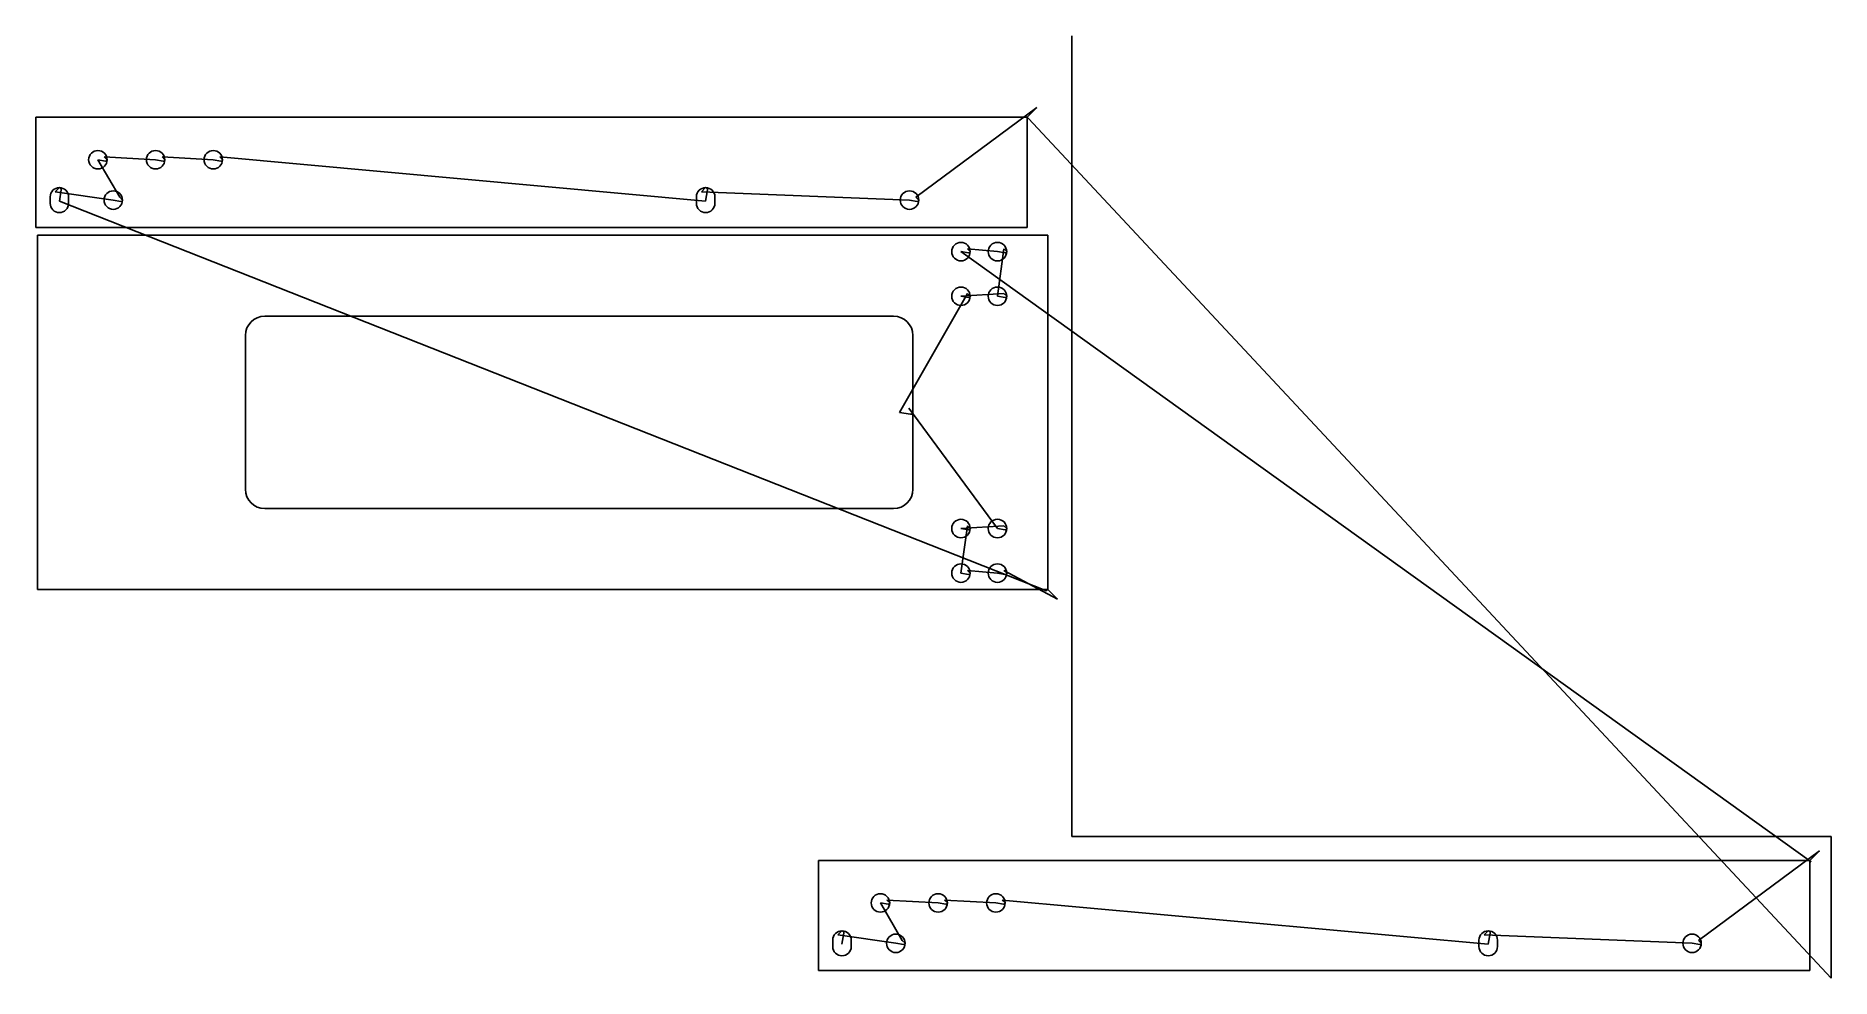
# Model space of a CAD drawing. Header units: metres. Extents: x 583 to 5250, y 0 to 2450.
import ezdxf

# ---------------------------------------------------------------- set-up
doc = ezdxf.new("R2010")
doc.units = ezdxf.units.M

msp = doc.modelspace()

# ---------------------------------------------------------------- linework, layer by layer
at = {"layer": 'TOOL_0'}
for p, q in [((3276.498, 2449.005), (3276.498, 2450.005)), ((3276.498, 368.31), (3276.498, 2449.005)), ((2871.157, 2030.244), (3185.279, 2263.52)), ((3185.279, 2263.52), (3160.53, 2238.771)), ((583.33, 1952.171), (583.33, 2238.771)), ((583.33, 2238.771), (3160.53, 2238.771)), ((3160.53, 2238.771), (3160.53, 1952.171)), ((3160.53, 2238.771), (3164.066, 2235.235)), ((3164.066, 2235.235), (5250.34, 0.005)), ((801.157, 2030.244), (744.43, 2127.971)), ((744.43, 2127.971), (764.43, 2124.59)), ((768.43, 2127.971), (761.157, 2135.244)), ((761.157, 2135.244), (894.43, 2127.971)), ((894.43, 2127.971), (914.43, 2124.59)), ((918.43, 2127.971), (911.157, 2135.244)), ((911.157, 2135.244), (1044.43, 2127.971)), ((1044.43, 2127.971), (1064.43, 2124.59)), ((1068.43, 2127.971), (1061.157, 2135.244)), ((1061.157, 2135.244), (2324.43, 2020.471)), ((644.43, 2055.471), (633.823, 2044.864)), ((2324.43, 2055.471), (2313.823, 2044.864)), ((620.43, 2031.471), (620.43, 2014.471)), ((633.823, 2044.864), (784.43, 2022.971)), ((644.43, 2020.471), (649.36, 2049.638)), ((3210.724, 1006.606), (644.43, 2020.471)), ((668.43, 2014.471), (668.43, 2031.471)), ((784.43, 2022.971), (804.43, 2019.59)), ((808.43, 2022.971), (801.157, 2030.244)), ((2300.43, 2031.471), (2300.43, 2014.471)), ((2313.823, 2044.864), (2854.43, 2022.971)), ((2324.43, 2020.471), (2329.36, 2049.638)), ((2348.43, 2014.471), (2348.43, 2031.471)), ((2854.43, 2022.971), (2874.43, 2019.59)), ((2878.43, 2022.971), (2871.157, 2030.244)), ((3160.53, 1952.171), (583.33, 1952.171)), ((587.06, 1010.142), (587.06, 1931.942)), ((587.06, 1931.942), (3214.26, 1931.942)), ((3214.26, 1931.942), (3214.26, 1010.142)), ((5198.559, 302.698), (2988.16, 1889.034)), ((2988.16, 1889.034), (3008.16, 1885.654)), ((3012.16, 1889.035), (3004.887, 1896.308)), ((3004.887, 1896.308), (3083.16, 1889.035)), ((3099.887, 1896.309), (3083.16, 1773.036)), ((3083.16, 1889.035), (3103.16, 1885.655)), ((3107.16, 1889.036), (3099.887, 1896.309)), ((3004.887, 1780.311), (2828.16, 1471.038)), ((3099.887, 1780.31), (2988.16, 1773.037)), ((3012.16, 1773.038), (3004.887, 1780.311)), ((3107.16, 1773.037), (3099.887, 1780.31)), ((2988.16, 1773.037), (3008.16, 1769.657)), ((3083.16, 1773.036), (3103.16, 1769.656)), ((2813.16, 1721.038), (1178.16, 1721.038)), ((1128.16, 1671.038), (1128.16, 1271.038)), ((2863.16, 1471.038), (2863.16, 1671.038)), ((2828.16, 1471.038), (2857.327, 1466.108)), ((2863.16, 1471.038), (2852.553, 1481.645)), ((2852.553, 1481.645), (3083.16, 1169.038)), ((2863.16, 1271.038), (2863.16, 1471.038)), ((1178.16, 1221.038), (2813.16, 1221.038)), ((3004.887, 1176.313), (2988.16, 1053.04)), ((3099.887, 1176.312), (2988.16, 1169.039)), ((2988.16, 1169.039), (3008.16, 1165.659)), ((3012.16, 1169.04), (3004.887, 1176.313)), ((3083.16, 1169.038), (3103.16, 1165.658)), ((3107.16, 1169.039), (3099.887, 1176.312)), ((2988.16, 1053.04), (3008.16, 1049.66)), ((3012.16, 1053.041), (3004.887, 1060.314)), ((3004.887, 1060.314), (3083.16, 1053.041)), ((3083.16, 1053.041), (3103.16, 1049.661)), ((3107.16, 1053.042), (3099.887, 1060.315)), ((3099.887, 1060.315), (3239.009, 985.393)), ((3214.26, 1010.142), (587.06, 1010.142)), ((3214.26, 1010.142), (3210.724, 1006.606)), ((3239.009, 985.393), (3214.26, 1010.142)), ((5250.34, 368.31), (3276.498, 368.31)), ((4905.65, 97.707), (5219.772, 330.982)), ((5219.772, 330.982), (5195.023, 306.234)), ((5250.34, 1.005), (5250.34, 368.31)), ((2617.823, 19.634), (2617.823, 306.234)), ((2617.823, 306.234), (5195.023, 306.234)), ((5195.023, 306.234), (5195.023, 19.634)), ((5195.023, 306.234), (5198.559, 302.698)), ((2835.65, 97.708), (2778.923, 195.435)), ((2778.923, 195.435), (2798.923, 192.054)), ((2802.923, 195.435), (2795.65, 202.708)), ((2795.65, 202.708), (2928.923, 195.435)), ((2928.923, 195.435), (2948.923, 192.054)), ((2952.923, 195.435), (2945.65, 202.708)), ((2945.65, 202.708), (3078.923, 195.435)), ((3078.923, 195.435), (3098.923, 192.054)), ((3102.923, 195.435), (3095.65, 202.708)), ((3095.65, 202.708), (4358.923, 87.935)), ((2654.923, 98.935), (2654.923, 81.935)), ((2678.923, 122.935), (2668.316, 112.328)), ((2668.316, 112.328), (2818.923, 90.435)), ((2678.923, 87.936), (2683.853, 117.102)), ((2702.923, 81.935), (2702.923, 98.935)), ((2842.923, 90.435), (2835.65, 97.708)), ((4334.923, 98.934), (4334.923, 81.934)), ((4358.923, 122.934), (4348.316, 112.327)), ((4348.316, 112.327), (4888.923, 90.434)), ((4358.923, 87.935), (4363.853, 117.101)), ((4382.923, 81.934), (4382.923, 98.934)), ((4912.923, 90.434), (4905.65, 97.707)), ((2818.923, 90.435), (2838.923, 87.054)), ((4888.923, 90.434), (4908.923, 87.053)), ((5195.023, 19.634), (2617.823, 19.634)), ((5250.34, 0.005), (5250.34, 1.005)), ((5250.34, 1.005), (5250.34, 0.005)), ((5250.34, 0.005), (5250.34, 1.005))]:
    msp.add_line(p, q, dxfattribs=at)
for centre, radius, start, end in [((744.43, 2127.971), 24, 0, 180), ((894.43, 2127.971), 24, 0, 180), ((1044.43, 2127.971), 24, 0, 180), ((744.43, 2127.971), 24, 180, 0), ((765.001, 2127.971), 3.429, 260.41406, 0), ((894.43, 2127.971), 24, 180, 0), ((915.001, 2127.971), 3.429, 260.41406, 0), ((1044.43, 2127.971), 24, 180, 0), ((1065.001, 2127.971), 3.429, 260.41406, 0), ((644.43, 2031.471), 24, 90, 180), ((644.43, 2050.471), 5, 350.409571, 90), ((644.43, 2031.471), 24, 0, 90), ((2324.43, 2031.471), 24, 90, 180), ((2324.43, 2050.471), 5, 350.409571, 90), ((2324.43, 2031.471), 24, 0, 90), ((644.43, 2014.471), 24, 180, 0), ((784.43, 2022.971), 24, 0, 180), ((784.43, 2022.971), 24, 180, 0), ((805.001, 2022.971), 3.429, 260.41406, 0), ((2324.43, 2014.471), 24, 180, 0), ((2854.43, 2022.971), 24, 0, 180), ((2854.43, 2022.971), 24, 180, 0), ((2875.001, 2022.971), 3.429, 260.41406, 0), ((2988.16, 1889.035), 24, 0, 180), ((2988.16, 1889.035), 24, 180, 0), ((3008.731, 1889.035), 3.429, 260.41406, 0), ((3083.16, 1889.036), 24, 0, 180), ((3083.16, 1889.036), 24, 180, 0), ((3103.731, 1889.036), 3.429, 260.41406, 0), ((2988.16, 1773.038), 24, 0, 180), ((3083.16, 1773.037), 24, 0, 180), ((2988.16, 1773.038), 24, 180, 0), ((3008.731, 1773.038), 3.429, 260.41406, 0), ((3083.16, 1773.037), 24, 180, 0), ((3103.731, 1773.037), 3.429, 260.41406, 0), ((1178.16, 1671.038), 50, 90, 180), ((2813.16, 1671.038), 50, 0, 90), ((2858.16, 1471.038), 5, 260.409571, 0), ((1178.16, 1271.038), 50, 180, 270), ((2813.16, 1271.038), 50, 270, 0), ((2988.16, 1169.04), 24, 0, 180), ((2988.16, 1169.04), 24, 180, 0), ((3008.731, 1169.04), 3.429, 260.41406, 0), ((3083.16, 1169.039), 24, 0, 180), ((3083.16, 1169.039), 24, 180, 0), ((3103.731, 1169.039), 3.429, 260.41406, 0), ((2988.16, 1053.041), 24, 0, 180), ((3083.16, 1053.042), 24, 0, 180), ((2988.16, 1053.041), 24, 180, 0), ((3008.731, 1053.041), 3.429, 260.41406, 0), ((3083.16, 1053.042), 24, 180, 0), ((3103.731, 1053.042), 3.429, 260.41406, 0), ((2778.923, 195.435), 24, 0, 180), ((2778.923, 195.435), 24, 180, 0), ((2799.494, 195.435), 3.429, 260.41406, 0), ((2928.923, 195.435), 24, 0, 180), ((2928.923, 195.435), 24, 180, 0), ((2949.494, 195.435), 3.429, 260.41406, 0), ((3078.923, 195.435), 24, 0, 180), ((3078.923, 195.435), 24, 180, 0), ((3099.494, 195.435), 3.429, 260.41406, 0), ((2678.923, 98.935), 24, 90, 180), ((2678.923, 117.935), 5, 350.409571, 90), ((2678.923, 98.935), 24, 0, 90), ((2818.923, 90.435), 24, 0, 180), ((4358.923, 98.934), 24, 90, 180), ((4358.923, 117.934), 5, 350.409571, 90), ((4358.923, 98.934), 24, 0, 90), ((4888.923, 90.434), 24, 0, 180), ((2678.923, 81.935), 24, 180, 0), ((2818.923, 90.435), 24, 180, 0), ((2839.494, 90.435), 3.429, 260.41406, 0), ((4358.923, 81.934), 24, 180, 0), ((4888.923, 90.434), 24, 180, 0), ((4909.494, 90.434), 3.429, 260.41406, 0)]:
    msp.add_arc(centre, radius, start, end, dxfattribs=at)

doc.saveas('drawing.dxf')
